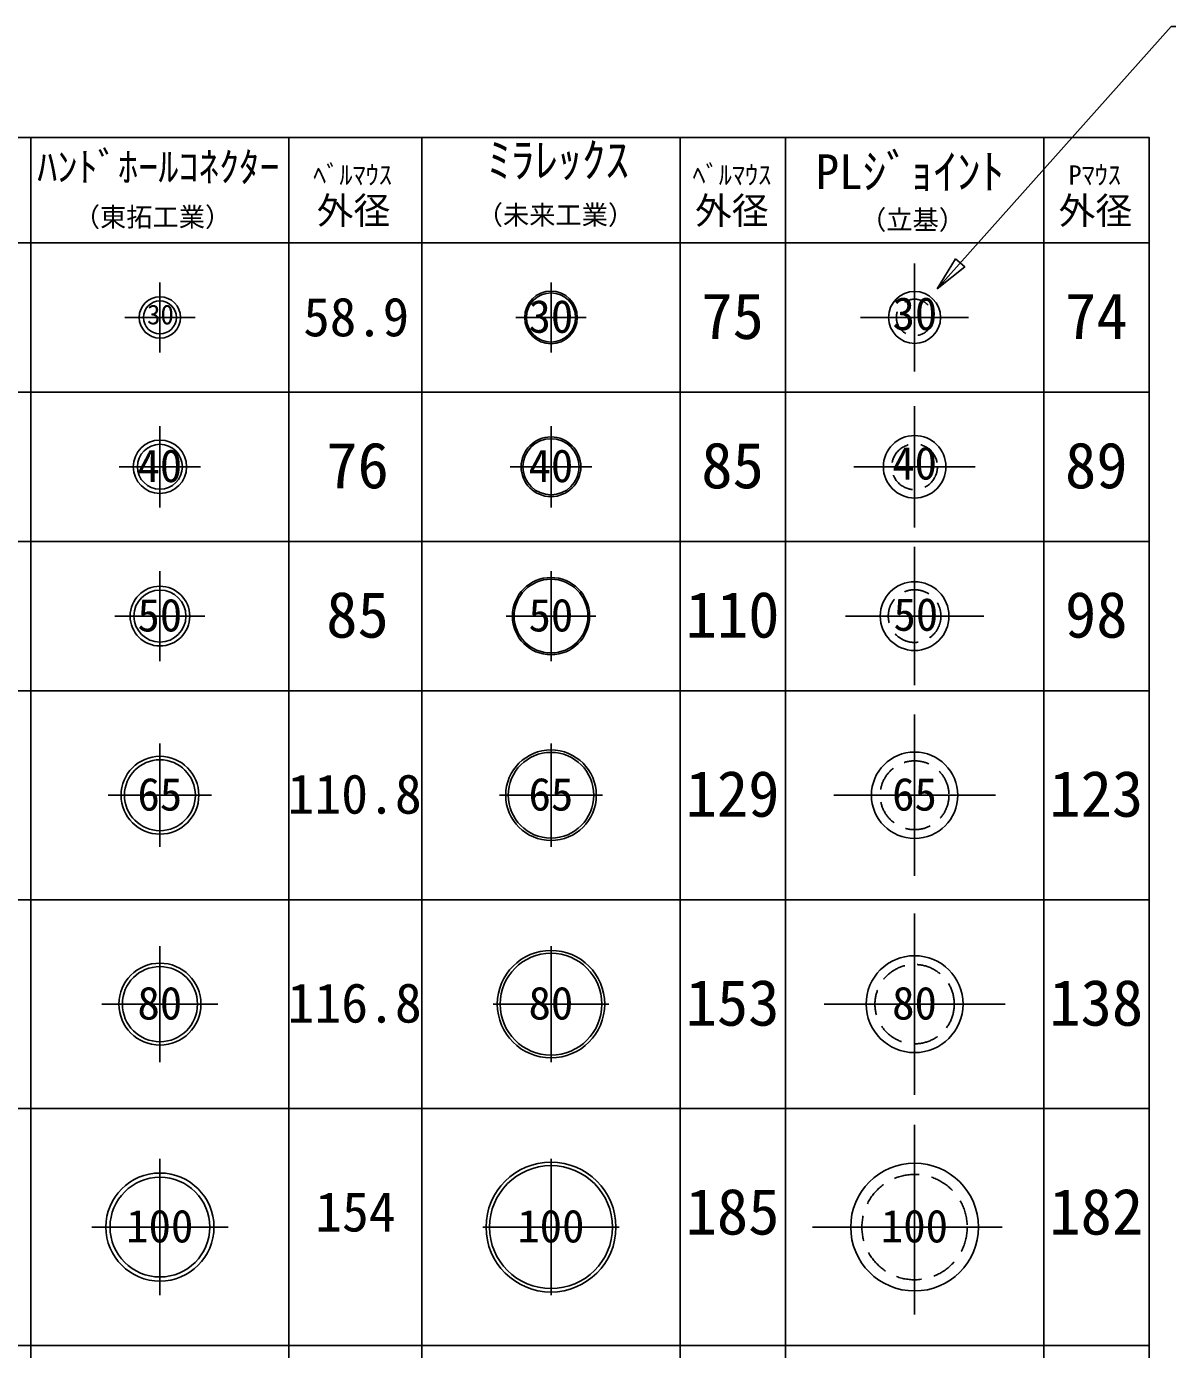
# Model space of a CAD drawing. Units: millimetres, scale not verified. Extents: x -7958 to 7958, y -4534 to 4653.
# Drawn here: x -6412 to -4786, y 2650 to 4534 of the extents above; entities that cross this region are included whole.
import ezdxf
from ezdxf.enums import TextEntityAlignment as Align

# ---------------------------------------------------------------- set-up
doc = ezdxf.new("R2010")
doc.units = ezdxf.units.MM
doc.header["$LTSCALE"] = 30
doc.linetypes.add('CHAIN2', pattern=[12, 9, -1, 1, -1])
doc.linetypes.add('DASHED1', pattern=[1.8, 1.2, -0.6])
for name, color, linetype in [('0-1_0-00', 4, 'Continuous'), ('0-2_0-100枠', 4, 'Continuous'), ('0-3_0-302補助線', 7, 'Continuous'), ('0-4_0-403寸法', 4, 'CHAIN2'), ('0-5_0-504文字', 7, 'Continuous')]:
    doc.layers.add(name, color=color, linetype=linetype)
doc.styles.add('ＭＳ ゴシック', font='')
doc.styles.get('ＭＳ ゴシック').set_extended_font_data('MS Gothic')

msp = doc.modelspace()

# ---------------------------------------------------------------- linework, layer by layer
at = {"layer": '0-1_0-00'}
for p, q in [((-6405.19, 4225.97), (-6405.19, 4375.97)), ((-6037.61, 4225.97), (-6037.61, 4375.97)), ((-5848.21, 4225.97), (-5848.21, 4375.97)), ((-5480.64, 4225.97), (-5480.64, 4375.97)), ((-5330.64, 4225.97), (-5330.64, 4375.97)), ((-4962.64, 4225.97), (-4962.64, 4375.97)), ((-6405.19, 4013.3), (-6405.19, 4225.97)), ((-6037.61, 4013.3), (-6037.61, 4225.97)), ((-5848.21, 4013.3), (-5848.21, 4225.97)), ((-5480.64, 4013.3), (-5480.64, 4225.97)), ((-5330.64, 4013.3), (-5330.64, 4225.97)), ((-4962.64, 4013.3), (-4962.64, 4225.97)), ((-6405.19, 3800.62), (-6405.19, 4013.3)), ((-6037.61, 3800.62), (-6037.61, 4013.3)), ((-5848.21, 3800.62), (-5848.21, 4013.3)), ((-5480.64, 3800.62), (-5480.64, 4013.3)), ((-5330.64, 3800.62), (-5330.64, 4013.3)), ((-4962.64, 3800.62), (-4962.64, 4013.3)), ((-6405.19, 3587.95), (-6405.19, 3800.62)), ((-6037.61, 3587.95), (-6037.61, 3800.62)), ((-5848.21, 3587.95), (-5848.21, 3800.62)), ((-5480.64, 3587.95), (-5480.64, 3800.62)), ((-5330.64, 3587.95), (-5330.64, 3800.62)), ((-4962.64, 3587.95), (-4962.64, 3800.62)), ((-6405.19, 3290.44), (-6405.19, 3587.95)), ((-6037.61, 3290.44), (-6037.61, 3587.95)), ((-5848.21, 3290.44), (-5848.21, 3587.95)), ((-5480.64, 3290.44), (-5480.64, 3587.95)), ((-5330.64, 3290.44), (-5330.64, 3587.95)), ((-4962.64, 3290.44), (-4962.64, 3587.95)), ((-6405.19, 2992.92), (-6405.19, 3290.44)), ((-6037.61, 2992.92), (-6037.61, 3290.44)), ((-5848.21, 2992.92), (-5848.21, 3290.44)), ((-5480.64, 2992.92), (-5480.64, 3290.44)), ((-5330.64, 2992.92), (-5330.64, 3290.44)), ((-4962.64, 2992.92), (-4962.64, 3290.44)), ((-6405.19, 2655.41), (-6405.19, 2992.92)), ((-6037.61, 2655.41), (-6037.61, 2992.92)), ((-5848.21, 2655.41), (-5848.21, 2992.92)), ((-5480.64, 2655.41), (-5480.64, 2992.92)), ((-5330.64, 2655.41), (-5330.64, 2992.92)), ((-4962.64, 2655.41), (-4962.64, 2992.92)), ((-6405.19, 2307.9), (-6405.19, 2655.41)), ((-6037.61, 2307.9), (-6037.61, 2655.41)), ((-5848.21, 2307.9), (-5848.21, 2655.41)), ((-5480.64, 2307.9), (-5480.64, 2655.41)), ((-5330.64, 2307.9), (-5330.64, 2655.41)), ((-4962.64, 2307.9), (-4962.64, 2655.41))]:
    msp.add_line(p, q, dxfattribs=at)
at = {"layer": '0-1_0-00', "color": 7}
for centre, radius in [((-6221.44, 4119.64), 29.45), ((-5664.46, 4119.64), 37.5), ((-5664.46, 4119.64), 35), ((-5146.64, 4119.64), 37), ((-6221.44, 4119.64), 23.45), ((-6221.44, 3906.96), 38), ((-6221.44, 3906.96), 32), ((-5664.46, 3906.96), 42.5), ((-5664.46, 3906.96), 40), ((-5146.64, 3906.96), 44.5), ((-5146.64, 3906.96), 44.5), ((-6221.44, 3694.29), 42.5), ((-6221.44, 3694.29), 37), ((-5664.46, 3694.29), 55), ((-5664.46, 3694.29), 52.5), ((-5146.64, 3694.29), 49), ((-6221.44, 3439.19), 55.4), ((-6221.44, 3439.19), 50.5), ((-5664.46, 3439.19), 64.5), ((-5664.46, 3439.19), 61), ((-5664.46, 3141.68), 76.5), ((-5664.46, 3141.68), 72.5), ((-5146.64, 3141.68), 69), ((-6221.44, 3141.68), 58.4), ((-6221.44, 3141.68), 53.5), ((-5664.46, 2824.17), 92.5), ((-5664.46, 2824.17), 87.5), ((-5146.64, 2824.17), 91), ((-6221.44, 2824.17), 77), ((-6221.44, 2824.17), 71)]:
    msp.add_circle(centre, radius, dxfattribs=at)
at = {"layer": '0-1_0-00', "color": 7, "linetype": 'DASHED1'}
for centre, radius in [((-5146.64, 4119.64), 26), ((-5146.64, 3906.96), 32.5), ((-5146.64, 3694.29), 37.5), ((-5146.64, 3439.19), 49), ((-5146.64, 3141.68), 56.5), ((-5146.64, 2824.17), 75)]:
    msp.add_circle(centre, radius, dxfattribs=at)
at = {"layer": '0-2_0-100枠'}
for points in [[(-6555.19, 4375.97), (-6405.19, 4375.97), (-6405.19, 4225.97), (-6555.19, 4225.97)], [(-6405.19, 4375.97), (-6037.61, 4375.97), (-6037.61, 4225.97), (-6405.19, 4225.97)], [(-6037.61, 4375.97), (-5848.21, 4375.97), (-5848.21, 4225.97), (-6037.61, 4225.97)], [(-5848.21, 4375.97), (-5480.64, 4375.97), (-5480.64, 4225.97), (-5848.21, 4225.97)], [(-5480.64, 4375.97), (-5330.64, 4375.97), (-5330.64, 4225.97), (-5480.64, 4225.97)], [(-5330.64, 4375.97), (-4962.64, 4375.97), (-4962.64, 4225.97), (-5330.64, 4225.97)], [(-4962.64, 4375.97), (-4812.64, 4375.97), (-4812.64, 4225.97), (-4962.64, 4225.97)], [(-6555.19, 4225.97), (-6405.19, 4225.97), (-6405.19, 4013.3), (-6555.19, 4013.3)], [(-6405.19, 4225.97), (-6037.61, 4225.97), (-6037.61, 4013.3), (-6405.19, 4013.3)], [(-6037.61, 4225.97), (-5848.21, 4225.97), (-5848.21, 4013.3), (-6037.61, 4013.3)], [(-5848.21, 4225.97), (-5480.64, 4225.97), (-5480.64, 4013.3), (-5848.21, 4013.3)], [(-5480.64, 4225.97), (-5330.64, 4225.97), (-5330.64, 4013.3), (-5480.64, 4013.3)], [(-5330.64, 4225.97), (-4962.64, 4225.97), (-4962.64, 4013.3), (-5330.64, 4013.3)], [(-4962.64, 4225.97), (-4812.64, 4225.97), (-4812.64, 4013.3), (-4962.64, 4013.3)], [(-6555.19, 4013.3), (-6405.19, 4013.3), (-6405.19, 3800.62), (-6555.19, 3800.62)], [(-6405.19, 4013.3), (-6037.61, 4013.3), (-6037.61, 3800.62), (-6405.19, 3800.62)], [(-6037.61, 4013.3), (-5848.21, 4013.3), (-5848.21, 3800.62), (-6037.61, 3800.62)], [(-5848.21, 4013.3), (-5480.64, 4013.3), (-5480.64, 3800.62), (-5848.21, 3800.62)], [(-5480.64, 4013.3), (-5330.64, 4013.3), (-5330.64, 3800.62), (-5480.64, 3800.62)], [(-5330.64, 4013.3), (-4962.64, 4013.3), (-4962.64, 3800.62), (-5330.64, 3800.62)], [(-4962.64, 4013.3), (-4812.64, 4013.3), (-4812.64, 3800.62), (-4962.64, 3800.62)], [(-6555.19, 3800.62), (-6405.19, 3800.62), (-6405.19, 3587.95), (-6555.19, 3587.95)], [(-6405.19, 3800.62), (-6037.61, 3800.62), (-6037.61, 3587.95), (-6405.19, 3587.95)], [(-6037.61, 3800.62), (-5848.21, 3800.62), (-5848.21, 3587.95), (-6037.61, 3587.95)], [(-5848.21, 3800.62), (-5480.64, 3800.62), (-5480.64, 3587.95), (-5848.21, 3587.95)], [(-5480.64, 3800.62), (-5330.64, 3800.62), (-5330.64, 3587.95), (-5480.64, 3587.95)], [(-5330.64, 3800.62), (-4962.64, 3800.62), (-4962.64, 3587.95), (-5330.64, 3587.95)], [(-4962.64, 3800.62), (-4812.64, 3800.62), (-4812.64, 3587.95), (-4962.64, 3587.95)], [(-6555.19, 3587.95), (-6405.19, 3587.95), (-6405.19, 3290.44), (-6555.19, 3290.44)], [(-6405.19, 3587.95), (-6037.61, 3587.95), (-6037.61, 3290.44), (-6405.19, 3290.44)], [(-6037.61, 3587.95), (-5848.21, 3587.95), (-5848.21, 3290.44), (-6037.61, 3290.44)], [(-5848.21, 3587.95), (-5480.64, 3587.95), (-5480.64, 3290.44), (-5848.21, 3290.44)], [(-5480.64, 3587.95), (-5330.64, 3587.95), (-5330.64, 3290.44), (-5480.64, 3290.44)], [(-5330.64, 3587.95), (-4962.64, 3587.95), (-4962.64, 3290.44), (-5330.64, 3290.44)], [(-4962.64, 3587.95), (-4812.64, 3587.95), (-4812.64, 3290.44), (-4962.64, 3290.44)], [(-6555.19, 3290.44), (-6405.19, 3290.44), (-6405.19, 2992.92), (-6555.19, 2992.92)], [(-6405.19, 3290.44), (-6037.61, 3290.44), (-6037.61, 2992.92), (-6405.19, 2992.92)], [(-6037.61, 3290.44), (-5848.21, 3290.44), (-5848.21, 2992.92), (-6037.61, 2992.92)], [(-5848.21, 3290.44), (-5480.64, 3290.44), (-5480.64, 2992.92), (-5848.21, 2992.92)], [(-5480.64, 3290.44), (-5330.64, 3290.44), (-5330.64, 2992.92), (-5480.64, 2992.92)], [(-5330.64, 3290.44), (-4962.64, 3290.44), (-4962.64, 2992.92), (-5330.64, 2992.92)], [(-4962.64, 3290.44), (-4812.64, 3290.44), (-4812.64, 2992.92), (-4962.64, 2992.92)], [(-6555.19, 2992.92), (-6405.19, 2992.92), (-6405.19, 2655.41), (-6555.19, 2655.41)], [(-6405.19, 2992.92), (-6037.61, 2992.92), (-6037.61, 2655.41), (-6405.19, 2655.41)], [(-6037.61, 2992.92), (-5848.21, 2992.92), (-5848.21, 2655.41), (-6037.61, 2655.41)], [(-5848.21, 2992.92), (-5480.64, 2992.92), (-5480.64, 2655.41), (-5848.21, 2655.41)], [(-5480.64, 2992.92), (-5330.64, 2992.92), (-5330.64, 2655.41), (-5480.64, 2655.41)], [(-5330.64, 2992.92), (-4962.64, 2992.92), (-4962.64, 2655.41), (-5330.64, 2655.41)], [(-4962.64, 2992.92), (-4812.64, 2992.92), (-4812.64, 2655.41), (-4962.64, 2655.41)], [(-6405.19, 2655.41), (-6037.69, 2655.41), (-6037.69, 2307.9), (-6405.19, 2307.9)], [(-6037.61, 2655.41), (-5848.21, 2655.41), (-5848.21, 2307.9), (-6037.61, 2307.9)], [(-5848.21, 2655.41), (-5480.71, 2655.41), (-5480.71, 2307.9), (-5848.21, 2307.9)], [(-5480.64, 2655.41), (-5330.64, 2655.41), (-5330.64, 2307.9), (-5480.64, 2307.9)], [(-5330.64, 2655.41), (-4962.64, 2655.41), (-4962.64, 2307.9), (-5330.64, 2307.9)], [(-4962.64, 2655.41), (-4812.64, 2655.41), (-4812.64, 2307.9), (-4962.64, 2307.9)]]:
    msp.add_lwpolyline(points, dxfattribs=at)
at = {"layer": '0-3_0-302補助線'}
msp.add_circle((-5146.64, 3439.19), 61.5, dxfattribs=at)
at = {"layer": '0-4_0-403寸法', "color": 2, "linetype": 'Continuous'}
for p, q in [((-5088.22, 4203.06), (-5114.54, 4160.54)), ((-5088.22, 4203.06), (-5075.27, 4191.49)), ((-5114.54, 4160.54), (-5075.27, 4191.49))]:
    msp.add_line(p, q, dxfattribs=at)
at = {"layer": '0-4_0-403寸法'}
for p, q in [((-5146.64, 4196.63), (-5146.64, 4042.64)), ((-6221.44, 4169.63), (-6221.44, 4069.64)), ((-5664.46, 4169.63), (-5664.46, 4069.64)), ((-6271.44, 4119.64), (-6171.43, 4119.64)), ((-5714.46, 4119.64), (-5614.46, 4119.64)), ((-5223.64, 4119.64), (-5069.64, 4119.64)), ((-5146.64, 3993.46), (-5146.64, 3820.46)), ((-6221.44, 3964.96), (-6221.44, 3848.96)), ((-5664.46, 3964.96), (-5664.46, 3848.96)), ((-6279.44, 3906.96), (-6163.44, 3906.96)), ((-5722.46, 3906.96), (-5606.46, 3906.96)), ((-5233.14, 3906.96), (-5060.14, 3906.96)), ((-5146.64, 3792.79), (-5146.64, 3595.79)), ((-6221.44, 3758.29), (-6221.44, 3630.29)), ((-5664.46, 3758.29), (-5664.46, 3630.29)), ((-6285.43, 3694.29), (-6157.44, 3694.29)), ((-5728.46, 3694.29), (-5600.46, 3694.29)), ((-5245.14, 3694.29), (-5048.14, 3694.29)), ((-5146.64, 3554.2), (-5146.64, 3324.2)), ((-6221.44, 3512.69), (-6221.44, 3365.69)), ((-5664.46, 3512.69), (-5664.46, 3365.69)), ((-6294.94, 3439.19), (-6147.94, 3439.19)), ((-5737.96, 3439.19), (-5590.96, 3439.19)), ((-5261.64, 3439.19), (-5031.64, 3439.19)), ((-5146.64, 3270.68), (-5146.64, 3012.68)), ((-6221.44, 3224.18), (-6221.44, 3059.18)), ((-5664.46, 3224.18), (-5664.46, 3059.18)), ((-6303.94, 3141.68), (-6138.94, 3141.68)), ((-5746.96, 3141.68), (-5581.96, 3141.68)), ((-5275.64, 3141.68), (-5017.64, 3141.68)), ((-5146.64, 2969.67), (-5146.64, 2678.67)), ((-6221.44, 2921.17), (-6221.44, 2727.17)), ((-5664.46, 2921.17), (-5664.46, 2727.17)), ((-6318.43, 2824.17), (-6124.44, 2824.17)), ((-5761.46, 2824.17), (-5567.46, 2824.17)), ((-5292.14, 2824.17), (-5001.14, 2824.17))]:
    msp.add_line(p, q, dxfattribs=at)
at = {"layer": '0-4_0-403寸法', "linetype": 'Continuous'}
msp.add_lwpolyline([(-5114.54, 4160.54), (-4781.14, 4534.03), (-4214.65, 4534.03)], dxfattribs=at)
at = {"layer": '0-4_0-403寸法', "color": 2, "linetype": 'Continuous'}
msp.add_lwpolyline([(-5114.54, 4160.54), (-5075.27, 4191.49), (-5114.54, 4160.54)], dxfattribs=at)

# ---------------------------------------------------------------- texts
at = {"layer": '0-5_0-504文字', "style": 'ＭＳ ゴシック'}
for s, height, p in [('ﾐﾗﾚｯｸｽ', 49.33, (-5755.17, 4304.27)), ('ﾊﾝﾄﾞﾎｰﾙｺﾈｸﾀｰ', 42.16, (-6396.19, 4300.48)), ('PLｼﾞｮｲﾝﾄ', 49.33, (-5287.78, 4287.86)), ('30', 46.85, (-5178.08, 4087.61)), ('30', 28.15, (-6239.84, 4101.26)), ('30', 46.85, (-5696.46, 4083.68)), ('40', 46.85, (-6253.44, 3871)), ('40', 46.85, (-5696.46, 3871)), ('40', 46.85, (-5178.49, 3874.7)), ('50', 46.85, (-6253.44, 3658.33)), ('50', 46.85, (-5696.46, 3658.33)), ('50', 46.85, (-5176.72, 3659.3)), ('65', 46.85, (-6253.44, 3403.24)), ('65', 46.85, (-5696.46, 3403.24)), ('65', 46.85, (-5178.64, 3403.24)), ('80', 46.85, (-6253.44, 3105.72)), ('80', 46.85, (-5696.46, 3105.72)), ('80', 46.85, (-5178.64, 3105.72)), ('100', 46.85, (-6269.44, 2788.21)), ('100', 46.85, (-5712.46, 2788.21)), ('100', 46.85, (-5194.64, 2788.21))]:
    msp.add_text(s, height=height, dxfattribs=at).set_placement(p, align=Align.BOTTOM_LEFT)
at = {"layer": '0-5_0-504文字', "color": 4, "style": 'ＭＳ ゴシック'}
for s, p in [('ﾍﾞﾙﾏｳｽ', (-6003.15, 4300.78)), ('ﾍﾞﾙﾏｳｽ', (-5462.91, 4300.74)), ('Pﾏｳｽ', (-4927.4, 4300.62)), ('（東拓工業）', (-6344.11, 4240.73)), ('（未来工業）', (-5770.26, 4243.69)), ('（立基）', (-5224.3, 4236.72))]:
    msp.add_text(s, height=27.4, dxfattribs=at).set_placement(p, align=Align.BOTTOM_LEFT)
at = {"layer": '0-5_0-504文字', "color": 6, "style": 'ＭＳ ゴシック'}
for p in [(-5998.08, 4241.14), (-5459.36, 4240.99), (-4941.48, 4240.9)]:
    msp.add_text('外径', height=38.37, dxfattribs=at).set_placement(p, align=Align.BOTTOM_LEFT)
at = {"layer": '0-5_0-504文字', "color": 3, "style": 'ＭＳ ゴシック'}
for s, height, p in [('58.9', 55.37, (-6017.14, 4076.12)), ('75', 65.58, (-5450.44, 4069.29)), ('74', 65.58, (-4932.44, 4069.29)), ('76', 65.58, (-5984.63, 3856.62)), ('85', 65.58, (-5450.44, 3856.62)), ('89', 65.58, (-4932.44, 3856.62)), ('85', 65.58, (-5984.63, 3643.95)), ('110', 65.58, (-5472.84, 3643.95)), ('98', 65.58, (-4932.44, 3643.95)), ('110.8', 56.21, (-6039.72, 3396.05)), ('129', 65.58, (-5472.84, 3388.85)), ('123', 65.58, (-4954.84, 3388.85)), ('116.8', 56.21, (-6039.72, 3098.53)), ('153', 65.58, (-5472.84, 3091.34)), ('138', 65.58, (-4954.84, 3091.34)), ('154', 56.21, (-6000.35, 2801.02)), ('185', 65.58, (-5472.84, 2793.82)), ('182', 65.58, (-4954.84, 2793.82))]:
    msp.add_text(s, height=height, dxfattribs=at).set_placement(p, align=Align.BOTTOM_LEFT)

doc.saveas('drawing.dxf')
